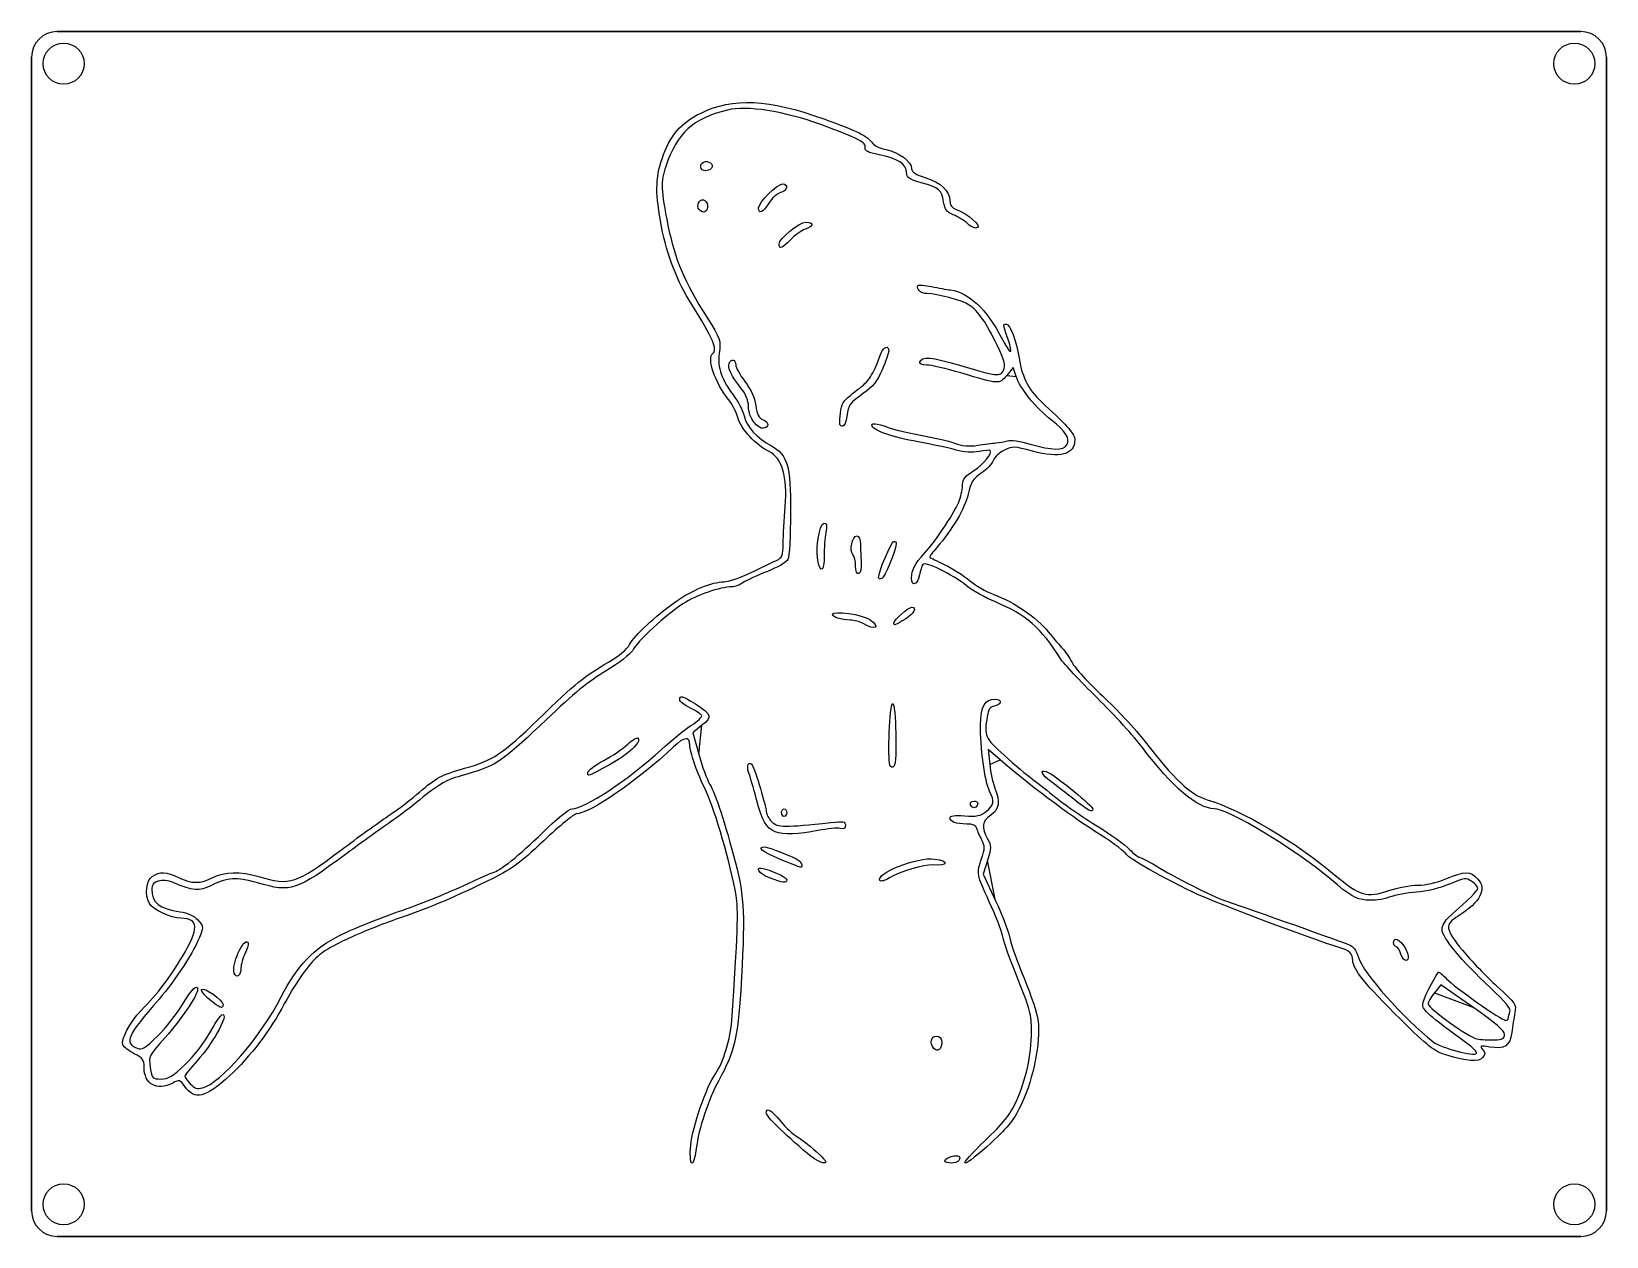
# Model space of a CAD drawing. Extents: x 1 to 124, y 3 to 97.
import ezdxf

# ---------------------------------------------------------------- set-up
doc = ezdxf.new("R2010")
doc.units = 0
doc.layers.add('Cut_lines', color=7, linetype='CONTINUOUS')
doc.layers.add('Glasses_outline', color=7, linetype='CONTINUOUS')

msp = doc.modelspace()

# ---------------------------------------------------------------- linework, layer by layer
at = {"layer": 'Cut_lines', "color": 1}
for points in [[(121.780071, 96.886821), (3.219927, 96.886821)], [(121.780071, 96.886821), (121.780071, 96.886821)], [(3.720166, 95.986532), (3.720166, 95.986532)], [(121.280185, 95.986532), (121.280185, 95.986532)], [(1.22003, 94.886571), (1.22003, 5.113437)], [(123.779969, 5.113437), (123.779969, 94.886571)], [(3.720166, 4.013476), (3.720166, 4.013476)], [(121.280185, 4.013476), (121.280185, 4.013476)], [(3.219927, 3.113187), (121.780071, 3.113187)]]:
    msp.add_lwpolyline(points, close=True, dxfattribs=at)
for points in [[(3.219927, 96.886821), (2.119966, 96.886821), (1.22003, 95.986532), (1.22003, 94.886571)], [(123.779969, 94.886571), (123.779969, 95.986532), (122.880033, 96.886821), (121.780071, 96.886821)], [(2.119966, 94.386685), (2.119966, 95.270393), (2.836458, 95.986532), (3.720166, 95.986532)], [(3.720166, 95.986532), (4.603874, 95.986532), (5.320366, 95.270393), (5.320366, 94.386685)], [(119.679985, 94.386685), (119.679985, 95.270393), (120.396477, 95.986532), (121.280185, 95.986532)], [(121.280185, 95.986532), (122.163894, 95.986532), (122.880033, 95.270393), (122.880033, 94.386685)], [(3.720166, 92.786485), (2.836458, 92.786485), (2.119966, 93.502976), (2.119966, 94.386685)], [(5.320366, 94.386685), (5.320366, 93.502976), (4.603874, 92.786485), (3.720166, 92.786485)], [(121.280185, 92.786485), (120.396477, 92.786485), (119.679985, 93.502976), (119.679985, 94.386685)], [(122.880033, 94.386685), (122.880033, 93.502976), (122.163894, 92.786485), (121.280185, 92.786485)], [(2.119966, 5.613338), (2.119966, 6.497032), (2.836458, 7.213171), (3.720166, 7.213171)], [(3.720166, 7.213171), (4.603874, 7.213171), (5.320366, 6.497032), (5.320366, 5.613338)], [(119.680338, 5.613338), (119.680338, 6.497032), (120.396477, 7.213171), (121.280185, 7.213171)], [(121.280185, 7.213171), (122.163894, 7.213171), (122.880033, 6.497032), (122.880033, 5.613338)], [(1.22003, 5.113437), (1.22003, 4.013476), (2.119966, 3.113187), (3.219927, 3.113187)], [(3.720166, 4.013476), (2.836458, 4.013476), (2.119966, 4.729615), (2.119966, 5.613338)], [(5.320366, 5.613338), (5.320366, 4.729615), (4.603874, 4.013476), (3.720166, 4.013476)], [(121.280185, 4.013476), (120.396477, 4.013476), (119.680338, 4.729615), (119.680338, 5.613338)], [(122.880033, 5.613338), (122.880033, 4.729615), (122.163894, 4.013476), (121.280185, 4.013476)], [(121.780071, 3.113187), (122.880033, 3.113187), (123.779969, 4.013476), (123.779969, 5.113437)]]:
    msp.add_open_spline(points, degree=3, dxfattribs=at)
at = {"layer": 'Glasses_outline', "color": 7}
for points in [[(53.335606, 86.21682), (53.335606, 86.21682)], [(53.108485, 83.148091), (53.108485, 83.148091)], [(57.804344, 83.158081), (57.804344, 83.158081)], [(59.391844, 80.333539), (59.391844, 80.333539)], [(77.848183, 70.032846), (77.618759, 70.72801), (77.104759, 70.117154)], [(57.4299, 66.482538), (57.429914, 66.482538)], [(64.133315, 66.317176), (64.133315, 66.317176)], [(62.488854, 55.369733), (62.488854, 55.369733)], [(65.344969, 55.297281), (65.344969, 55.297281)], [(67.134198, 54.39439), (67.134198, 54.39439)], [(65.94028, 50.805974), (65.94028, 50.805974)], [(68.32153, 50.854483), (68.32153, 50.854483)], [(53.39393, 42.89263), (52.682284, 42.316645), (53.141682, 40.646875)], [(76.601681, 40.197021), (75.654487, 41.015874), (75.784487, 39.850311)], [(44.50903, 39.234265), (44.50903, 39.234265)], [(68.023531, 39.804721), (68.023531, 39.804721)], [(82.188174, 37.247186), (82.188174, 37.247186)], [(59.59028, 36.105067), (59.59028, 36.105067)], [(74.401553, 36.540409), (74.401553, 36.540409)], [(59.094187, 34.605942), (59.094187, 34.605942)], [(59.441453, 32.48056), (59.441453, 32.48056)], [(75.606207, 32.384291), (75.265737, 31.304199), (76.235786, 29.239785)], [(58.647703, 31.013058), (58.647703, 31.013058)], [(67.243503, 30.824824), (67.243503, 30.824824)], [(107.786046, 25.0769), (107.786046, 25.0769)], [(16.997087, 23.605823), (16.997087, 23.605823)], [(113.370016, 20.969469), (110.892723, 22.705779), (110.393455, 22.06783)], [(15.084433, 21.535878), (15.084433, 21.535878)], [(115.847312, 18.838643), (115.847312, 18.838643)], [(71.325373, 17.89706), (71.325373, 17.89706)], [(52.519227, 10.215284), (52.519227, 10.215284)], [(75.406735, 10.560146), (75.406747, 10.560154)], [(61.600695, 9.573333), (61.600695, 9.573333)], [(72.290265, 9.014561), (72.29028, 9.014564)]]:
    msp.add_lwpolyline(points, close=True, dxfattribs=at)
for points in [[(55.38299, 90.777359), (52.648934, 90.084622), (51.492506, 89.027615), (50.569642, 86.377813)], [(53.320239, 90.543453), (55.814722, 91.765072), (58.58407, 91.632969), (62.864498, 90.088178)], [(62.639775, 89.640235), (59.824499, 90.681203), (56.845714, 91.147973), (55.38299, 90.777359)], [(50.287061, 86.980934), (50.901501, 88.800389), (51.71714, 89.758373), (53.320239, 90.543453)], [(66.095838, 87.851414), (66.166721, 88.262), (65.665316, 88.52152), (62.639775, 89.640235)], [(62.864498, 90.088178), (65.549063, 89.119329), (66.267979, 88.759876), (66.683328, 88.178786)], [(67.170006, 87.294387), (66.301408, 87.471628), (66.052553, 87.600677), (66.095838, 87.851414)], [(66.683328, 88.178786), (66.819151, 87.988763), (67.291057, 87.772336), (67.73201, 87.697837)], [(69.313719, 85.922386), (69.313719, 86.546738), (68.602149, 87.002151), (67.170006, 87.294387)], [(67.73201, 87.697837), (68.648301, 87.543033), (69.710594, 86.744951), (69.710594, 86.211364)], [(50.247327, 81.703118), (49.757841, 84.201206), (49.76718, 85.441479), (50.287061, 86.980934)], [(50.569642, 86.377813), (50.16688, 85.221371), (50.193499, 84.540575), (50.749214, 81.785124)], [(53.335606, 86.21682), (53.258539, 86.341514), (53.288861, 86.536908), (53.402981, 86.65103)], [(54.182916, 86.35924), (54.072465, 86.027516), (53.510934, 85.93313), (53.335606, 86.21682)], [(53.402981, 86.65103), (53.669661, 86.917713), (54.291413, 86.6851), (54.182916, 86.35924)], [(70.454734, 85.114454), (69.473408, 85.398694), (69.313719, 85.511764), (69.313719, 85.922386)], [(69.710594, 86.211364), (69.710594, 85.947608), (70.006557, 85.757506), (70.811255, 85.504398)], [(57.804344, 83.158081), (57.804344, 83.574938), (59.249299, 85.019893), (59.666152, 85.019893)], [(59.666152, 85.019893), (60.168934, 85.019893), (60.04188, 84.481339), (59.507453, 84.347208)], [(72.18993, 83.637543), (72.031188, 84.57714), (71.887472, 84.699461), (70.454734, 85.114454)], [(70.811255, 85.504398), (72.001465, 85.13003), (72.687155, 84.46989), (72.687155, 83.698393)], [(53.108485, 83.148091), (52.965274, 83.521301), (53.316437, 83.928283), (53.619866, 83.740752)], [(53.619866, 83.740752), (53.94695, 83.538601), (53.878517, 82.837099), (53.531711, 82.837099)], [(58.5983, 83.531944), (58.140281, 82.790854), (57.804344, 82.632668), (57.804344, 83.158081)], [(59.507453, 84.347208), (59.243615, 84.280987), (58.834494, 83.914118), (58.5983, 83.531944)], [(72.949582, 82.62513), (72.437478, 82.826713), (72.294792, 83.016874), (72.18993, 83.637543)], [(72.687155, 83.698393), (72.687155, 83.371757), (72.845783, 83.163839), (73.196808, 83.030379)], [(53.531711, 82.837099), (53.364573, 82.837099), (53.174121, 82.977044), (53.108485, 83.148091)], [(74.078225, 81.92096), (73.804269, 82.171746), (73.296379, 82.488619), (72.949582, 82.62513)], [(73.196808, 83.030379), (74.087248, 82.691836), (75.12181, 81.802119), (74.832758, 81.623475)], [(52.597829, 75.637009), (51.491089, 77.377281), (50.689699, 79.445482), (50.247327, 81.703118)], [(50.749214, 81.785124), (51.275152, 79.17732), (52.014964, 77.429794), (53.772068, 74.644772)], [(59.391844, 80.333539), (59.391844, 80.781731), (60.929689, 82.043349), (61.476007, 82.043349)], [(61.415809, 81.49157), (61.110159, 81.38502), (60.596994, 81.019099), (60.275436, 80.678409)], [(61.476007, 82.043349), (62.139246, 82.043349), (62.105266, 81.731916), (61.415809, 81.49157)], [(74.832758, 81.623475), (74.673059, 81.524777), (74.38843, 81.636994), (74.078225, 81.92096)], [(60.275436, 80.678409), (59.63911, 80.00422), (59.391844, 79.907708), (59.391844, 80.333539)], [(70.912759, 76.487099), (70.410874, 76.487099), (69.982797, 76.891599), (70.226631, 77.135436)], [(70.226631, 77.135436), (70.277138, 77.18594), (70.739793, 77.142069), (71.254758, 77.037929)], [(74.192522, 75.601178), (73.645234, 75.959772), (71.693027, 76.487099), (70.912759, 76.487099)], [(71.254758, 77.037929), (71.769721, 76.933794), (72.437992, 76.813491), (72.739803, 76.770585)], [(72.739803, 76.770585), (74.171116, 76.567111), (75.570819, 75.25309), (76.694679, 73.057797)], [(54.233197, 71.824268), (54.649587, 72.08161), (54.215925, 73.092688), (52.597829, 75.637009)], [(76.360257, 72.481874), (75.5585, 74.170142), (74.874591, 75.154268), (74.192522, 75.601178)], [(53.772068, 74.644772), (54.847975, 72.939455), (54.868922, 72.878504), (54.738315, 71.833172)], [(77.151992, 73.11366), (76.797589, 74.118145), (76.798692, 74.105849), (77.0629, 74.105849)], [(77.0629, 74.105849), (77.364635, 74.105849), (77.849304, 72.836438), (78.069423, 71.469625)], [(67.346774, 71.873426), (67.538645, 72.370055), (67.924655, 72.478205), (67.924655, 72.035334)], [(76.851643, 70.528939), (77.04707, 70.894103), (76.97133, 71.195127), (76.360257, 72.481874)], [(76.694679, 73.057797), (77.447637, 71.586998), (77.680589, 71.615455), (77.151992, 73.11366)], [(55.453881, 68.251942), (54.428647, 69.49944), (53.738676, 71.518636), (54.233197, 71.824268)], [(54.738315, 71.833172), (54.593129, 70.671145), (54.873313, 69.900424), (56.012743, 68.327484)], [(55.500803, 71.045572), (55.657078, 71.452819), (56.018405, 71.392649), (56.018405, 70.959381)], [(65.506349, 69.018488), (66.4106, 69.682269), (66.634275, 70.029242), (67.346774, 71.873426)], [(67.924655, 72.035334), (67.924655, 71.878816), (67.693997, 71.218902), (67.41208, 70.568853)], [(70.882603, 70.930849), (70.483504, 70.930849), (70.301048, 71.016548), (70.354512, 71.178894)], [(70.354512, 71.178894), (70.501301, 71.624619), (71.246215, 71.561539), (73.422451, 70.919108)], [(78.069423, 71.469625), (78.325568, 69.879119), (78.847916, 68.925344), (80.077589, 67.802841)], [(56.443993, 69.116354), (55.667921, 70.106771), (55.372457, 70.71111), (55.500803, 71.045572)], [(56.018405, 70.959381), (56.018405, 70.756797), (56.339111, 70.171027), (56.731083, 69.657679)], [(67.41208, 70.568853), (67.021789, 69.66892), (66.678559, 69.230324), (65.973407, 68.730444)], [(73.528439, 70.316606), (72.40861, 70.654437), (71.217985, 70.930849), (70.882603, 70.930849)], [(73.422451, 70.919108), (76.43366, 70.030184), (76.576047, 70.013985), (76.851643, 70.528939)], [(77.104759, 70.117154), (76.509485, 69.40971), (76.540256, 69.407992), (73.528439, 70.316606)], [(80.590492, 66.643673), (79.379324, 67.585158), (78.157733, 69.094903), (77.848183, 70.032846)], [(57.010594, 67.704442), (57.010594, 68.160928), (56.819478, 68.637167), (56.443993, 69.116354)], [(56.731083, 69.657679), (57.208835, 69.031987), (57.487151, 68.41751), (57.575394, 67.793596)], [(64.369281, 67.984499), (64.465609, 68.164828), (64.977289, 68.630122), (65.506349, 69.018488)], [(65.973407, 68.730444), (64.850789, 67.934622), (64.822807, 67.896099), (64.669077, 66.934732)], [(56.179582, 66.838598), (56.049534, 67.288517), (55.722969, 67.924519), (55.453881, 68.251942)], [(56.012743, 68.327484), (56.318788, 67.905003), (56.624784, 67.262981), (56.692735, 66.900766)], [(57.429914, 66.482538), (57.186023, 66.792593), (57.010594, 67.303799), (57.010594, 67.704442)], [(57.575394, 67.793596), (57.674691, 67.091517), (57.81666, 66.81468), (58.153306, 66.666677)], [(64.133315, 66.317176), (64.076255, 66.721047), (64.213895, 67.69361), (64.369281, 67.984499)], [(80.077589, 67.802841), (81.912776, 66.127601), (82.410641, 65.552712), (82.407548, 65.112423)], [(58.62022, 64.194199), (57.593586, 64.688398), (56.439734, 65.938575), (56.179582, 66.838598)], [(56.692735, 66.900766), (56.828343, 66.17793), (57.710671, 65.227191), (58.79653, 64.633864)], [(58.157595, 66.009294), (57.987991, 65.976381), (57.660529, 66.189343), (57.4299, 66.482538)], [(58.153306, 66.666677), (58.641928, 66.451852), (58.644209, 66.103711), (58.157595, 66.009294)], [(64.350434, 66.168349), (64.242583, 66.168349), (64.144881, 66.23532), (64.133315, 66.317176)], [(64.669077, 66.934732), (64.601674, 66.513221), (64.458286, 66.168349), (64.350434, 66.168349)], [(66.63666, 66.16534), (66.458838, 66.453071), (67.000837, 66.414111), (67.871021, 66.076621)], [(81.784345, 64.71697), (82.062619, 65.214217), (81.721782, 65.76428), (80.590492, 66.643673)], [(70.206678, 64.953859), (68.229229, 65.322529), (66.873134, 65.78272), (66.63666, 66.16534)], [(67.871021, 66.076621), (68.282507, 65.917033), (69.422851, 65.645817), (70.405117, 65.473918)], [(70.405117, 65.473918), (71.38738, 65.302022), (72.575742, 65.021398), (73.045918, 64.850309)], [(76.259021, 64.873685), (76.531874, 64.895586), (76.935615, 64.972124), (77.156225, 65.043795)], [(77.156225, 65.043795), (77.376833, 65.115462), (78.180221, 64.995969), (78.941529, 64.778255)], [(82.407548, 65.112423), (82.399364, 63.949941), (81.258365, 63.645005), (79.106006, 64.23008)], [(59.873086, 59.917567), (60.060005, 62.226051), (59.62514, 63.710461), (58.62022, 64.194199)], [(58.79653, 64.633864), (60.062135, 63.942321), (60.284812, 63.164519), (60.284812, 59.435356)], [(73.164773, 64.317053), (72.629228, 64.46382), (71.298085, 64.750382), (70.206678, 64.953859)], [(73.045918, 64.850309), (73.65516, 64.628615), (74.168305, 64.581563), (74.831857, 64.686558)], [(74.950712, 64.199092), (74.433343, 64.10426), (73.78501, 64.147084), (73.164773, 64.317053)], [(74.559956, 62.720279), (75.300422, 63.188731), (76.023524, 64.090499), (75.819968, 64.291613)], [(74.831857, 64.686558), (75.343947, 64.767584), (75.986172, 64.85179), (76.259021, 64.873685)], [(75.819968, 64.291613), (75.788596, 64.32261), (75.397431, 64.280973), (74.950712, 64.199092)], [(76.930371, 64.3121), (76.55617, 64.133656), (76.166334, 63.767583), (76.06407, 63.498608)], [(79.106006, 64.23008), (77.698642, 64.612647), (77.570736, 64.617467), (76.930371, 64.3121)], [(78.941529, 64.778255), (80.652727, 64.288895), (81.534147, 64.269896), (81.784345, 64.71697)], [(73.679335, 61.649759), (73.679335, 62.041173), (73.888566, 62.295523), (74.559956, 62.720279)], [(75.122473, 62.509484), (74.480612, 62.08472), (74.327072, 61.838495), (74.102956, 60.87452)], [(76.06407, 63.498608), (75.961804, 63.229628), (75.538087, 62.784524), (75.122473, 62.509484)], [(73.43843, 60.427748), (73.570928, 60.817489), (73.679335, 61.367396), (73.679335, 61.649759)], [(70.711266, 56.284963), (71.61598, 57.271316), (73.165671, 59.625419), (73.43843, 60.427748)], [(74.102956, 60.87452), (73.841616, 59.750423), (72.88287, 58.125839), (71.656612, 56.729206)], [(59.708988, 57.049382), (59.719712, 57.644617), (59.79355, 58.935301), (59.873086, 59.917567)], [(60.284812, 59.435356), (60.284812, 57.642173), (60.195514, 56.003949), (60.086373, 55.794862)], [(62.488854, 55.369733), (62.17154, 56.196642), (62.477932, 58.627724), (62.899457, 58.627724)], [(63.034886, 57.883583), (62.954998, 57.474304), (62.89395, 56.670634), (62.899231, 56.097644)], [(62.899457, 58.627724), (63.117332, 58.627724), (63.147637, 58.46121), (63.034886, 57.883583)], [(65.126455, 56.18717), (64.838673, 56.474955), (65.094601, 57.635535), (65.445849, 57.635535)], [(65.445849, 57.635535), (65.613695, 57.635535), (65.717225, 57.39485), (65.723265, 56.990612)], [(59.193405, 55.728881), (59.628467, 55.937824), (59.691897, 56.100285), (59.708988, 57.049382)], [(65.723265, 56.990612), (65.728571, 56.635906), (65.757233, 55.996842), (65.786979, 55.57047)], [(67.134198, 54.39439), (67.142778, 54.824838), (68.099294, 57.131508), (68.296471, 57.197235)], [(68.508172, 57.007147), (68.483703, 56.45853), (67.616756, 54.387896), (67.378953, 54.310136)], [(68.296471, 57.197235), (68.419396, 57.238208), (68.51466, 57.152672), (68.508172, 57.007147)], [(71.656612, 56.729206), (71.321233, 56.34723), (71.081039, 56.004056), (71.122848, 55.966597)], [(57.20903, 54.776254), (58.027584, 55.169158), (58.920552, 55.597839), (59.193405, 55.728881)], [(60.086373, 55.794862), (59.977192, 55.58569), (59.254734, 55.170276), (58.480156, 54.871287)], [(62.899231, 56.097644), (62.908657, 55.074165), (62.726358, 54.750809), (62.488854, 55.369733)], [(65.344969, 55.297281), (65.344969, 55.666541), (65.246637, 56.066989), (65.126455, 56.18717)], [(65.593014, 54.710575), (65.426771, 54.653823), (65.344969, 54.847306), (65.344969, 55.297281)], [(65.786979, 55.57047), (65.82079, 55.085826), (65.748086, 54.763509), (65.593014, 54.710575)], [(69.710585, 54.357826), (69.710585, 55.005943), (69.935626, 55.439338), (70.711266, 56.284963)], [(70.572799, 55.402959), (70.500311, 55.285671), (70.385985, 54.920698), (70.31874, 54.591912)], [(73.981, 53.752098), (72.885915, 54.64944), (70.747314, 55.685331), (70.572799, 55.402959)], [(71.122848, 55.966597), (71.164659, 55.929135), (71.693329, 55.666747), (72.297668, 55.383509)], [(72.297668, 55.383509), (72.90201, 55.10027), (73.760813, 54.556665), (74.20612, 54.175499)], [(51.356257, 52.525396), (52.547641, 53.379474), (54.20706, 54.063993), (55.083174, 54.062771)], [(55.083174, 54.062771), (55.433841, 54.062489), (56.390475, 54.38335), (57.20903, 54.776254)], [(56.600457, 53.997329), (56.3409, 53.81553), (55.943923, 53.666785), (55.718287, 53.666785)], [(58.480156, 54.871287), (57.705876, 54.57241), (56.860014, 54.179131), (56.600457, 53.997329)], [(67.378953, 54.310136), (67.242526, 54.265525), (67.132389, 54.303447), (67.134198, 54.39439)], [(70.31874, 54.591912), (70.16106, 53.820946), (69.710585, 53.647551), (69.710585, 54.357826)], [(74.20612, 54.175499), (74.65143, 53.794332), (75.509442, 53.297762), (76.112819, 53.07201)], [(55.718287, 53.666785), (54.806198, 53.666785), (53.002267, 53.041389), (51.913979, 52.347884)], [(76.221703, 52.491549), (75.444059, 52.812224), (74.435744, 53.379471), (73.981, 53.752098)], [(76.112819, 53.07201), (77.699396, 52.478395), (79.414655, 51.30187), (80.326992, 50.181442)], [(47.765061, 49.193938), (48.133068, 49.877285), (49.734038, 51.362463), (51.356257, 52.525396)], [(51.913979, 52.347884), (50.587707, 51.50273), (48.362565, 49.439401), (47.978613, 48.698703)], [(63.55903, 51.532747), (63.55903, 51.844724), (65.926688, 51.510678), (66.459955, 51.12348)], [(64.948094, 51.086881), (64.211781, 51.095235), (63.55903, 51.304768), (63.55903, 51.532747)], [(68.32153, 50.854483), (68.32153, 51.086797), (69.459461, 52.079285), (69.725819, 52.079285)], [(69.725819, 52.079285), (70.136947, 52.079285), (69.865243, 51.558049), (69.262854, 51.191134)], [(81.319178, 48.045677), (79.76202, 50.505622), (78.618018, 51.503388), (76.221703, 52.491549)], [(65.94028, 50.805974), (65.667427, 50.957372), (65.220943, 51.08378), (64.948094, 51.086881)], [(66.459955, 51.12348), (67.299671, 50.513759), (66.903321, 50.271598), (65.94028, 50.805974)], [(69.262854, 51.191134), (68.37325, 50.649276), (68.32153, 50.630779), (68.32153, 50.854483)], [(46.113742, 47.807857), (46.94853, 48.284835), (47.545185, 48.785653), (47.765061, 49.193938)], [(80.326992, 50.181442), (80.763553, 49.645304), (81.273306, 49.053024), (81.459773, 48.865262)], [(40.626829, 43.327672), (43.569142, 46.180564), (44.276388, 46.758044), (46.113742, 47.807857)], [(47.978613, 48.698703), (47.830489, 48.412939), (46.943569, 47.737197), (45.926299, 47.135042)], [(84.134164, 45.036107), (82.804203, 46.346539), (81.53746, 47.700847), (81.319178, 48.045677)], [(81.459773, 48.865262), (81.646243, 48.677502), (81.97576, 48.185307), (82.192041, 47.771501)], [(45.926299, 47.135042), (44.608222, 46.354833), (43.384625, 45.355899), (41.295763, 43.354718)], [(82.192041, 47.771501), (82.408319, 47.357696), (83.47452, 46.195253), (84.561375, 45.18829)], [(51.662042, 44.885926), (51.648241, 45.255515), (51.877688, 45.193754), (52.880074, 44.55806)], [(52.490771, 44.235288), (52.040065, 44.456714), (51.667136, 44.749499), (51.662042, 44.885926)], [(53.374092, 43.639977), (53.338973, 43.745971), (52.941477, 44.013862), (52.490771, 44.235288)], [(52.880074, 44.55806), (54.172358, 43.738517), (54.22565, 43.565795), (53.39393, 42.89263)], [(68.023531, 39.804721), (67.833051, 40.301102), (68.009025, 44.536605), (68.222312, 44.589067)], [(68.222312, 44.589067), (68.490948, 44.655147), (68.598697, 39.973952), (68.334619, 39.709874)], [(75.066147, 42.950293), (75.098368, 44.384341), (75.415146, 44.935535), (76.207095, 44.935535)], [(76.118892, 44.379207), (75.820984, 44.335084), (75.679749, 44.122754), (75.590914, 43.585457)], [(76.207095, 44.935535), (76.79031, 44.935535), (76.716131, 44.467661), (76.118892, 44.379207)], [(87.672316, 41.165224), (87.056293, 41.983778), (85.464125, 43.725676), (84.134164, 45.036107)], [(84.561375, 45.18829), (85.64823, 44.18133), (87.140333, 42.573987), (87.877162, 41.616415)], [(34.922957, 39.547458), (37.113351, 40.154448), (37.874186, 40.658688), (40.626829, 43.327672)], [(41.295763, 43.354718), (38.225809, 40.413621), (37.402383, 39.802833), (35.876998, 39.335247)], [(50.24917, 41.022256), (51.063031, 41.76218), (52.113448, 42.610501), (52.583433, 42.907412)], [(52.583433, 42.907412), (53.053415, 43.204327), (53.409215, 43.53398), (53.374092, 43.639977)], [(75.773754, 37.770852), (75.410153, 38.473981), (75.02836, 41.268568), (75.066147, 42.950293)], [(75.590914, 43.585457), (75.339358, 42.063943), (75.399499, 41.925765), (76.907517, 40.560554)], [(48.411909, 41.892553), (48.711273, 41.593188), (47.674623, 40.628245), (46.191534, 39.825769)], [(47.631449, 41.427738), (47.98452, 41.759567), (48.335729, 41.968733), (48.411909, 41.892553)], [(52.44653, 41.358882), (52.44653, 42.056603), (52.018782, 42.011089), (51.187785, 41.224945)], [(43.281208, 36.402724), (44.277207, 36.402724), (47.566981, 38.583737), (50.24917, 41.022256)], [(51.187785, 41.224945), (48.407348, 38.594586), (44.655029, 36.005849), (43.622824, 36.005849)], [(45.749264, 40.155263), (46.431395, 40.523295), (47.278377, 41.09591), (47.631449, 41.427738)], [(53.745181, 37.692567), (52.986421, 39.285116), (52.44653, 40.809319), (52.44653, 41.358882)], [(53.141682, 40.646875), (53.394353, 39.728504), (53.782711, 38.66927), (54.004698, 38.293028)], [(76.907517, 40.560554), (77.696822, 39.845993), (78.699803, 38.999755), (79.136367, 38.680023)], [(93.241712, 36.407081), (91.944272, 36.420769), (89.979813, 38.099077), (87.672316, 41.165224)], [(87.877162, 41.616415), (90.128036, 38.691207), (91.400861, 37.500066), (92.697721, 37.105214)], [(31.415047, 37.695135), (32.637177, 38.780559), (33.169118, 39.061446), (34.922957, 39.547458)], [(35.876998, 39.335247), (35.331296, 39.167968), (34.483218, 38.909269), (33.992374, 38.76036)], [(46.191534, 39.825769), (44.422478, 38.868561), (44.50903, 38.898988), (44.50903, 39.234265)], [(44.50903, 39.234265), (44.50903, 39.37278), (45.067135, 39.787231), (45.749264, 40.155263)], [(57.024417, 39.243711), (56.827197, 39.762432), (57.057674, 40.181603), (57.312972, 39.768517)], [(57.633836, 37.117533), (57.407059, 38.001812), (57.132818, 38.95859), (57.024417, 39.243711)], [(57.312972, 39.768517), (57.541425, 39.398874), (58.399655, 36.562157), (58.399655, 36.176692)], [(68.334619, 39.709874), (68.202226, 39.577478), (68.098608, 39.609067), (68.023531, 39.804721)], [(75.784487, 39.850311), (75.855985, 39.209249), (76.036658, 38.383624), (76.185979, 38.01559)], [(83.943596, 34.664636), (82.007078, 35.887493), (78.73177, 38.355555), (76.601681, 40.197021)], [(80.303017, 38.711273), (79.679298, 39.173488), (79.750226, 39.542626), (80.396314, 39.196851)], [(33.992374, 38.76036), (33.462889, 38.599728), (32.534795, 38.015164), (31.710342, 37.323014)], [(54.004698, 38.293028), (54.480299, 37.48694), (55.156622, 35.41816), (56.002882, 32.180843)], [(76.185979, 38.01559), (76.623105, 36.938201), (76.53357, 36.355087), (75.86216, 35.906619)], [(79.136367, 38.680023), (79.572928, 38.360293), (80.376601, 37.729064), (80.922303, 37.277299)], [(82.188174, 37.247186), (81.465567, 37.819567), (80.617249, 38.478406), (80.303017, 38.711273)], [(80.396314, 39.196851), (81.104492, 38.817849), (83.799655, 36.603234), (83.799655, 36.400333)], [(28.982066, 35.837918), (29.773759, 36.374064), (30.8686, 37.209811), (31.415047, 37.695135)], [(31.710342, 37.323014), (30.946067, 36.681381), (29.784969, 35.792204), (29.130123, 35.347063)], [(56.060763, 29.655849), (55.66351, 31.909972), (54.383285, 36.353264), (53.745181, 37.692567)], [(59.094187, 34.605942), (58.393197, 34.892852), (58.055363, 35.473877), (57.633836, 37.117533)], [(74.401553, 36.540409), (74.178075, 36.763886), (74.265446, 36.998035), (74.572312, 36.998035)], [(74.869969, 36.811308), (74.869969, 36.561084), (74.560091, 36.38187), (74.401553, 36.540409)], [(74.572312, 36.998035), (74.736023, 36.998035), (74.869969, 36.914009), (74.869969, 36.811308)], [(75.51488, 36.199301), (76.133963, 36.687873), (76.182234, 36.980935), (75.773754, 37.770852)], [(80.922303, 37.277299), (81.468005, 36.825529), (82.852108, 35.869942), (83.998085, 35.153772)], [(83.799655, 36.400333), (83.799655, 36.045811), (83.517991, 36.193828), (82.188174, 37.247186)], [(92.697721, 37.105214), (95.443043, 36.269345), (99.500111, 33.878923), (102.623741, 31.256811)], [(25.359812, 33.230577), (26.560359, 34.128464), (28.190373, 35.301769), (28.982066, 35.837918)], [(40.955505, 34.506083), (42.086479, 35.616396), (43.050689, 36.402724), (43.281208, 36.402724)], [(43.622824, 36.005849), (43.455573, 36.005849), (42.314069, 35.063616), (41.086145, 33.912002)], [(58.399655, 36.176692), (58.399655, 35.973588), (58.589093, 35.617971), (58.820631, 35.386436)], [(59.59028, 36.105067), (59.59028, 36.268778), (59.679578, 36.402724), (59.788719, 36.402724)], [(59.788719, 35.80741), (59.679578, 35.80741), (59.59028, 35.941355), (59.59028, 36.105067)], [(59.788719, 36.402724), (59.897859, 36.402724), (59.987155, 36.268778), (59.987155, 36.105067)], [(59.987155, 36.105067), (59.987155, 35.941355), (59.897859, 35.80741), (59.788719, 35.80741)], [(72.687146, 35.692475), (72.687146, 35.86119), (73.024306, 35.907824), (73.828162, 35.850296)], [(73.999448, 35.212099), (73.147823, 35.212099), (72.687146, 35.380732), (72.687146, 35.692475)], [(73.828162, 35.850296), (74.776172, 35.782453), (75.061487, 35.841491), (75.51488, 36.199301)], [(75.86216, 35.906619), (75.180238, 35.45113), (75.10776, 34.926137), (75.606772, 34.056661)], [(102.245521, 30.964536), (99.445614, 33.312131), (94.344764, 36.395445), (93.241712, 36.407081)], [(29.130123, 35.347063), (28.47528, 34.901922), (26.957234, 33.812545), (25.756687, 32.926226)], [(37.137614, 31.442634), (37.520764, 31.445174), (39.255344, 32.836984), (40.955505, 34.506083)], [(58.820631, 35.386436), (59.263588, 34.943477), (59.855072, 34.936537), (63.410203, 35.332574)], [(62.415634, 34.69807), (60.944238, 34.390214), (59.705232, 34.355845), (59.094187, 34.605942)], [(64.151888, 34.873364), (63.932257, 34.930796), (63.150942, 34.851915), (62.415634, 34.69807)], [(63.410203, 35.332574), (64.410898, 35.444049), (64.551219, 35.417206), (64.551219, 35.114309)], [(64.551219, 35.114309), (64.551219, 34.865925), (64.439078, 34.798259), (64.151888, 34.873364)], [(74.787119, 34.864833), (74.714741, 35.108517), (74.479799, 35.212099), (73.999448, 35.212099)], [(75.173693, 33.962879), (75.017802, 34.267955), (74.843843, 34.673836), (74.787119, 34.864833)], [(86.339429, 32.93796), (86.15376, 33.172778), (85.075632, 33.949784), (83.943596, 34.664636)], [(83.998085, 35.153772), (85.144062, 34.437602), (86.343953, 33.577315), (86.664509, 33.242027)], [(18.910594, 31.120712), (21.374684, 30.406458), (21.746314, 30.528037), (25.359812, 33.230577)], [(41.086145, 33.912002), (39.121546, 32.069489), (38.591552, 31.691151), (36.670748, 30.760046)], [(59.441453, 32.48056), (58.109028, 33.033256), (57.62393, 33.42616), (58.273975, 33.42616)], [(58.273975, 33.42616), (58.597317, 33.42616), (60.576446, 32.642796), (60.929734, 32.374978)], [(75.16644, 32.573815), (75.419026, 33.29881), (75.41998, 33.480905), (75.173693, 33.962879)], [(75.606772, 34.056661), (75.92774, 33.497407), (75.927706, 33.404161), (75.606207, 32.384291)], [(86.664509, 33.242027), (86.985063, 32.906738), (87.330943, 32.63241), (87.433127, 32.63241)], [(25.756687, 32.926226), (21.7639, 29.978496), (21.483879, 29.885724), (18.811373, 30.625217)], [(56.002882, 32.180843), (56.697259, 29.524531), (56.758019, 28.033096), (56.407535, 22.248006)], [(58.647703, 31.013058), (57.768307, 31.343885), (57.412969, 31.984933), (58.250828, 31.729042)], [(61.028953, 31.861226), (60.947097, 31.873616), (60.232722, 32.152338), (59.441453, 32.48056)], [(60.929734, 32.374978), (61.200685, 32.169577), (61.267213, 31.825099), (61.028953, 31.861226)], [(67.243503, 30.824824), (66.899511, 31.381417), (70.171067, 32.665963), (71.484089, 32.489848)], [(71.347988, 32.029295), (70.727212, 32.079562), (68.746531, 31.484759), (67.989978, 31.020884)], [(71.484089, 32.489848), (72.676196, 32.329952), (72.558382, 31.931288), (71.347988, 32.029295)], [(75.753663, 29.16886), (74.773065, 31.267493), (74.752621, 31.38604), (75.16644, 32.573815)], [(91.141849, 30.108956), (87.833581, 31.832866), (86.67233, 32.516933), (86.339429, 32.93796)], [(87.433127, 32.63241), (87.535312, 32.63241), (88.255306, 32.247552), (89.03311, 31.777172)], [(10.393793, 29.030619), (10.017046, 29.734577), (10.130796, 30.789964), (10.620372, 31.132876)], [(12.248323, 30.656547), (11.385513, 31.01093), (10.576219, 30.772726), (10.576219, 30.164391)], [(10.620372, 31.132876), (11.195132, 31.535454), (11.688304, 31.514183), (12.659812, 31.04491)], [(15.163633, 30.412873), (14.240383, 29.965935), (13.850391, 29.998529), (12.248323, 30.656547)], [(12.659812, 31.04491), (13.680471, 30.551896), (14.372333, 30.551896), (15.338719, 31.04491)], [(18.811373, 30.625217), (17.080684, 31.104109), (16.524676, 31.071741), (15.163633, 30.412873)], [(15.338719, 31.04491), (16.274553, 31.522337), (17.439733, 31.547062), (18.910594, 31.120712)], [(36.670748, 30.760046), (33.656586, 29.298936), (32.06886, 28.634365), (29.526998, 27.769901)], [(34.756364, 30.383643), (35.995401, 30.965622), (37.066965, 31.442169), (37.137614, 31.442634)], [(58.250828, 31.729042), (59.249223, 31.424123), (59.987155, 31.053337), (59.987155, 30.8566)], [(59.987155, 30.8566), (59.987155, 30.587306), (59.685882, 30.622496), (58.647703, 31.013058)], [(67.989978, 31.020884), (67.627604, 30.798696), (67.311036, 30.715551), (67.243503, 30.824824)], [(89.03311, 31.777172), (90.521717, 30.876931), (93.477478, 29.418742), (94.317315, 29.170271)], [(105.076837, 29.299552), (104.230565, 29.380868), (103.908279, 29.570392), (102.245521, 30.964536)], [(102.623741, 31.256811), (104.605571, 29.593176), (105.11385, 29.445858), (106.849568, 30.03202)], [(109.089351, 30.454306), (109.693363, 30.457157), (110.566429, 30.654201), (111.283242, 30.949479)], [(111.283242, 30.949479), (112.774549, 31.563809), (113.181903, 31.564997), (113.753389, 30.956676)], [(113.286486, 30.753137), (112.840846, 31.045133), (112.725925, 31.030629), (111.550159, 30.534028)], [(113.753389, 30.956676), (114.508108, 30.153313), (113.980412, 29.142213), (112.236064, 28.049389)], [(113.76371, 30.223239), (113.76371, 30.342704), (113.548959, 30.581159), (113.286486, 30.753137)], [(10.576219, 30.164391), (10.576219, 29.082444), (11.147445, 28.621222), (12.781672, 28.383656)], [(29.783323, 28.392707), (31.279454, 28.905744), (33.517321, 29.801667), (34.756364, 30.383643)], [(55.726195, 19.93241), (56.15826, 26.426558), (56.235298, 28.665494), (56.060763, 29.655849)], [(103.048099, 25.583862), (100.931173, 26.197399), (92.496318, 29.403158), (91.141849, 30.108956)], [(106.871589, 29.513267), (106.356935, 29.326058), (105.662089, 29.243316), (105.076837, 29.299552)], [(106.849568, 30.03202), (107.52965, 30.261687), (108.537556, 30.451715), (109.089351, 30.454306)], [(109.00121, 29.910486), (108.291797, 29.860031), (107.333466, 29.68128), (106.871589, 29.513267)], [(111.550159, 30.534028), (110.797732, 30.216226), (109.772004, 29.965305), (109.00121, 29.910486)], [(111.531287, 27.979914), (113.128151, 29.389109), (113.76371, 30.027775), (113.76371, 30.223239)], [(12.868171, 27.874267), (12.058009, 27.880081), (10.659835, 28.533507), (10.393793, 29.030619)], [(12.781672, 28.383656), (13.380565, 28.296596), (13.858062, 28.079417), (14.162075, 27.755807)], [(25.297982, 26.587949), (26.26879, 27.067527), (28.287195, 27.879666), (29.783323, 28.392707)], [(76.769742, 26.531968), (76.696931, 26.942073), (76.239692, 28.128676), (75.753663, 29.16886)], [(76.235786, 29.239785), (76.769316, 28.104357), (77.267525, 26.801885), (77.342921, 26.345405)], [(94.317315, 29.170271), (94.768662, 29.036741), (102.403727, 26.327924), (103.692147, 25.844212)], [(12.963107, 24.90273), (14.270256, 27.077624), (14.245122, 27.864353), (12.868171, 27.874267)], [(14.162075, 27.755807), (14.575804, 27.315411), (14.601365, 27.193491), (14.394728, 26.64605)], [(29.526998, 27.769901), (28.326453, 27.361608), (26.504415, 26.614326), (25.478029, 26.109275)], [(110.985585, 27.000888), (110.985585, 27.294532), (111.209164, 27.695649), (111.531287, 27.979914)], [(114.750119, 22.464036), (112.469442, 24.604568), (110.985585, 26.392846), (110.985585, 27.000888)], [(112.236064, 28.049389), (111.175286, 27.384818), (111.216945, 27.049078), (112.564867, 25.3995)], [(14.394728, 26.64605), (13.898459, 25.331287), (12.455957, 23.085027), (11.149782, 21.593028)], [(16.997087, 23.605823), (16.75938, 24.225281), (17.697323, 26.3712), (18.051139, 26.017383)], [(18.051139, 26.017383), (18.126397, 25.942129), (18.038016, 25.566104), (17.854752, 25.18178)], [(20.647832, 21.752063), (21.917496, 24.237938), (23.163143, 25.533341), (25.297982, 26.587949)], [(25.478029, 26.109275), (23.889078, 25.327409), (23.47107, 25.014143), (22.664011, 24.000378)], [(77.969643, 23.160197), (77.382511, 24.604565), (76.842558, 26.121859), (76.769742, 26.531968)], [(77.342921, 26.345405), (77.418319, 25.888919), (77.919312, 24.478818), (78.45624, 23.211843)], [(103.692147, 25.844212), (104.089987, 25.694851), (104.30219, 25.418511), (104.478633, 24.820019)], [(107.21528, 25.984753), (107.21528, 26.631411), (108.034523, 26.002025), (108.291289, 25.158096)], [(107.394304, 25.687099), (107.295843, 25.687099), (107.21528, 25.821041), (107.21528, 25.984753)], [(9.750611, 20.693004), (11.112393, 22.110344), (11.924216, 23.174178), (12.963107, 24.90273)], [(17.854752, 25.18178), (17.67148, 24.797455), (17.52153, 24.268066), (17.52153, 24.005356)], [(104.040285, 24.601158), (104.040285, 25.103263), (103.764766, 25.376152), (103.048099, 25.583862)], [(107.754039, 20.016577), (105.017, 22.718101), (104.040285, 23.923845), (104.040285, 24.601158)], [(104.478633, 24.820019), (104.830208, 23.627489), (108.004951, 20.046413), (110.291053, 18.263675)], [(107.786046, 25.0769), (107.669053, 25.412508), (107.492772, 25.687099), (107.394304, 25.687099)], [(108.291289, 25.158096), (108.500218, 24.471384), (108.023821, 24.394826), (107.786046, 25.0769)], [(112.564867, 25.3995), (113.229706, 24.585873), (114.448401, 23.313895), (115.27308, 22.572878)], [(17.52153, 24.005356), (17.52153, 23.424447), (17.169579, 23.156322), (16.997087, 23.605823)], [(22.664011, 24.000378), (22.14269, 23.345535), (21.345412, 22.095378), (20.892282, 21.222253)], [(109.477291, 21.17355), (109.492644, 21.515583), (110.271896, 23.090759), (110.717406, 23.680349)], [(110.717406, 23.680349), (110.749345, 23.722612), (111.023665, 23.496092), (111.327012, 23.176969)], [(14.148094, 22.322392), (14.148094, 21.890733), (12.833909, 19.952927), (11.625481, 18.602723)], [(12.972954, 21.172644), (13.693394, 22.384972), (14.148094, 22.829844), (14.148094, 22.322392)], [(15.084433, 21.535878), (14.67656, 21.872078), (14.394448, 22.230653), (14.457522, 22.332707)], [(14.457522, 22.332707), (14.601444, 22.56558), (16.122478, 21.509442), (16.12823, 21.172644)], [(56.407535, 22.248006), (56.187021, 18.608192), (55.905454, 17.454572), (54.702958, 15.264056)], [(79.033711, 19.092226), (79.036788, 20.382424), (78.924875, 20.810296), (77.969643, 23.160197)], [(78.45624, 23.211843), (78.993167, 21.944869), (79.485323, 20.443119), (79.549919, 19.874622)], [(110.393455, 22.06783), (110.118858, 21.71696), (109.894187, 21.33852), (109.894187, 21.22685)], [(111.327012, 23.176969), (111.965641, 22.505131), (115.617574, 19.93241), (115.932613, 19.93241)], [(116.266005, 20.61226), (116.35061, 20.832744), (115.894299, 21.390167), (114.750119, 22.464036)], [(115.27308, 22.572878), (116.712681, 21.279332), (116.767528, 21.197807), (116.647976, 20.529383)], [(11.149782, 21.593028), (8.670457, 18.760987), (8.401693, 18.162312), (9.430806, 17.763981)], [(11.029326, 18.711324), (11.66053, 19.328353), (12.535162, 20.435945), (12.972954, 21.172644)], [(14.517867, 14.672685), (15.914424, 15.019195), (19.070859, 18.664501), (20.647832, 21.752063)], [(16.12823, 21.172644), (16.134805, 20.787498), (15.888256, 20.873296), (15.084433, 21.535878)], [(20.892282, 21.222253), (19.853413, 19.220479), (18.215661, 17.062546), (16.651235, 15.634182)], [(112.871072, 18.18577), (109.933212, 20.316799), (109.457617, 20.735501), (109.477291, 21.17355)], [(109.894187, 21.22685), (109.894187, 20.891076), (113.106324, 18.57835), (113.704407, 18.483506)], [(115.847312, 18.838643), (115.847312, 19.118585), (115.127851, 19.737422), (113.370016, 20.969469)], [(8.336692, 18.008044), (8.166797, 18.45078), (8.858741, 19.764747), (9.750611, 20.693004)], [(16.165271, 20.375857), (16.433981, 20.107148), (15.257828, 18.050134), (14.115548, 16.791028)], [(15.169213, 19.091853), (15.670888, 20.000668), (16.050768, 20.49036), (16.165271, 20.375857)], [(54.441186, 15.772528), (55.031476, 16.613431), (55.635463, 18.568687), (55.726195, 19.93241)], [(79.549919, 19.874622), (79.735979, 18.237135), (79.181003, 15.394866), (78.314787, 13.548992)], [(111.265425, 17.244328), (110.402689, 17.503425), (109.890679, 17.90766), (107.754039, 20.016577)], [(115.932613, 19.93241), (116.049405, 19.93241), (116.14496, 20.014404), (116.14496, 20.114618)], [(116.14496, 20.114618), (116.14496, 20.214832), (116.199429, 20.43877), (116.266005, 20.61226)], [(116.647976, 20.529383), (116.579489, 20.146478), (116.473811, 19.451935), (116.413136, 18.985952)], [(9.430806, 17.763981), (9.816922, 17.614527), (10.046533, 17.750603), (11.029326, 18.711324)], [(11.625481, 18.602723), (10.344215, 17.171133), (10.333451, 17.149402), (10.466369, 16.26303)], [(13.176498, 16.49555), (13.879381, 17.165986), (14.686867, 18.218059), (15.169213, 19.091853)], [(71.325373, 17.89706), (71.072313, 18.369909), (71.352551, 18.839493), (71.788076, 18.672369)], [(71.788076, 18.672369), (71.990354, 18.59475), (72.094903, 18.376708), (72.056154, 18.113293)], [(77.841227, 13.599786), (78.597887, 15.227012), (79.029221, 17.213687), (79.033711, 19.092226)], [(113.704407, 18.483506), (114.009881, 18.435063), (114.616998, 18.406386), (115.053562, 18.419778)], [(116.413136, 18.985952), (116.27794, 17.947651), (115.846583, 17.664545), (114.695946, 17.858943)], [(115.053562, 18.419778), (115.705272, 18.439759), (115.847312, 18.514726), (115.847312, 18.838643)], [(9.211629, 17.340235), (8.788527, 17.556087), (8.394804, 17.8566), (8.336692, 18.008044)], [(9.980905, 16.301437), (9.980905, 16.852296), (9.867262, 17.00576), (9.211629, 17.340235)], [(72.056154, 18.113293), (71.972901, 17.547398), (71.575447, 17.429793), (71.325373, 17.89706)], [(110.291053, 18.263675), (110.914691, 17.77735), (113.504435, 17.093748), (113.675374, 17.370331)], [(114.142977, 17.033841), (113.842182, 16.6714), (112.9577, 16.736099), (111.265425, 17.244328)], [(113.675374, 17.370331), (113.729832, 17.458444), (113.367896, 17.825392), (112.871072, 18.18577)], [(114.695946, 17.858943), (113.949951, 17.98498), (113.897306, 17.96761), (114.139788, 17.675439)], [(114.139788, 17.675439), (114.363147, 17.406304), (114.363678, 17.299773), (114.142977, 17.033841)], [(12.20958, 15.058201), (10.96148, 14.407105), (9.980905, 14.954106), (9.980905, 16.301437)], [(10.466369, 16.26303), (10.596141, 15.39766), (10.623375, 15.368349), (11.297641, 15.368349)], [(11.297641, 15.368349), (11.874311, 15.368349), (12.198903, 15.563085), (13.176498, 16.49555)], [(14.115548, 16.791028), (13.587744, 16.209244), (13.155905, 15.667976), (13.155905, 15.588211)], [(13.14851, 14.783418), (12.773033, 15.310733), (12.722185, 15.325612), (12.20958, 15.058201)], [(16.651235, 15.634182), (14.749597, 13.897931), (13.922144, 13.696955), (13.14851, 14.783418)], [(13.155905, 15.588211), (13.155905, 15.508447), (13.344629, 15.240615), (13.57529, 14.993027)], [(13.57529, 14.993027), (13.892821, 14.652196), (14.121737, 14.574398), (14.517867, 14.672685)], [(52.519227, 10.215284), (52.650904, 11.632093), (53.73488, 14.766349), (54.441186, 15.772528)], [(54.702958, 15.264056), (53.896779, 13.795488), (53.127986, 11.484014), (52.939146, 9.960926)], [(75.406747, 10.560154), (76.851185, 11.930095), (77.360551, 12.566074), (77.841227, 13.599786)], [(78.314787, 13.548992), (77.677329, 12.190591), (77.311247, 11.717133), (75.87024, 10.387423)], [(58.399655, 12.719645), (58.399655, 13.200433), (58.742408, 13.002765), (59.518045, 12.074663)], [(61.600695, 9.573333), (59.718188, 11.169046), (58.399655, 12.465033), (58.399655, 12.719645)], [(59.518045, 12.074663), (59.937441, 11.572827), (60.504778, 11.043338), (60.778791, 10.898025)], [(52.939146, 9.960926), (52.730287, 8.276378), (52.359876, 8.500739), (52.519227, 10.215284)], [(60.778791, 10.898025), (61.052806, 10.752709), (61.723484, 10.229689), (62.269187, 9.735755)], [(73.877768, 8.825625), (73.71406, 8.827318), (74.402095, 9.607318), (75.406735, 10.560146)], [(75.87024, 10.387423), (74.938091, 9.527269), (74.04148, 8.824465), (73.877768, 8.825625)], [(62.864498, 8.838099), (62.646219, 8.838257), (62.077507, 9.169171), (61.600695, 9.573333)], [(62.269187, 9.735755), (63.041677, 9.036552), (63.173494, 8.83778), (62.864498, 8.838099)], [(73.389831, 9.031551), (73.225609, 8.765836), (72.290265, 8.751389), (72.290265, 9.014561)], [(72.29028, 9.014564), (72.29028, 9.234607), (73.241803, 9.522025), (73.410801, 9.353036)], [(73.410801, 9.353036), (73.471216, 9.292615), (73.461787, 9.147945), (73.389831, 9.031551)]]:
    msp.add_open_spline(points, degree=3, dxfattribs=at)

doc.saveas('drawing.dxf')
